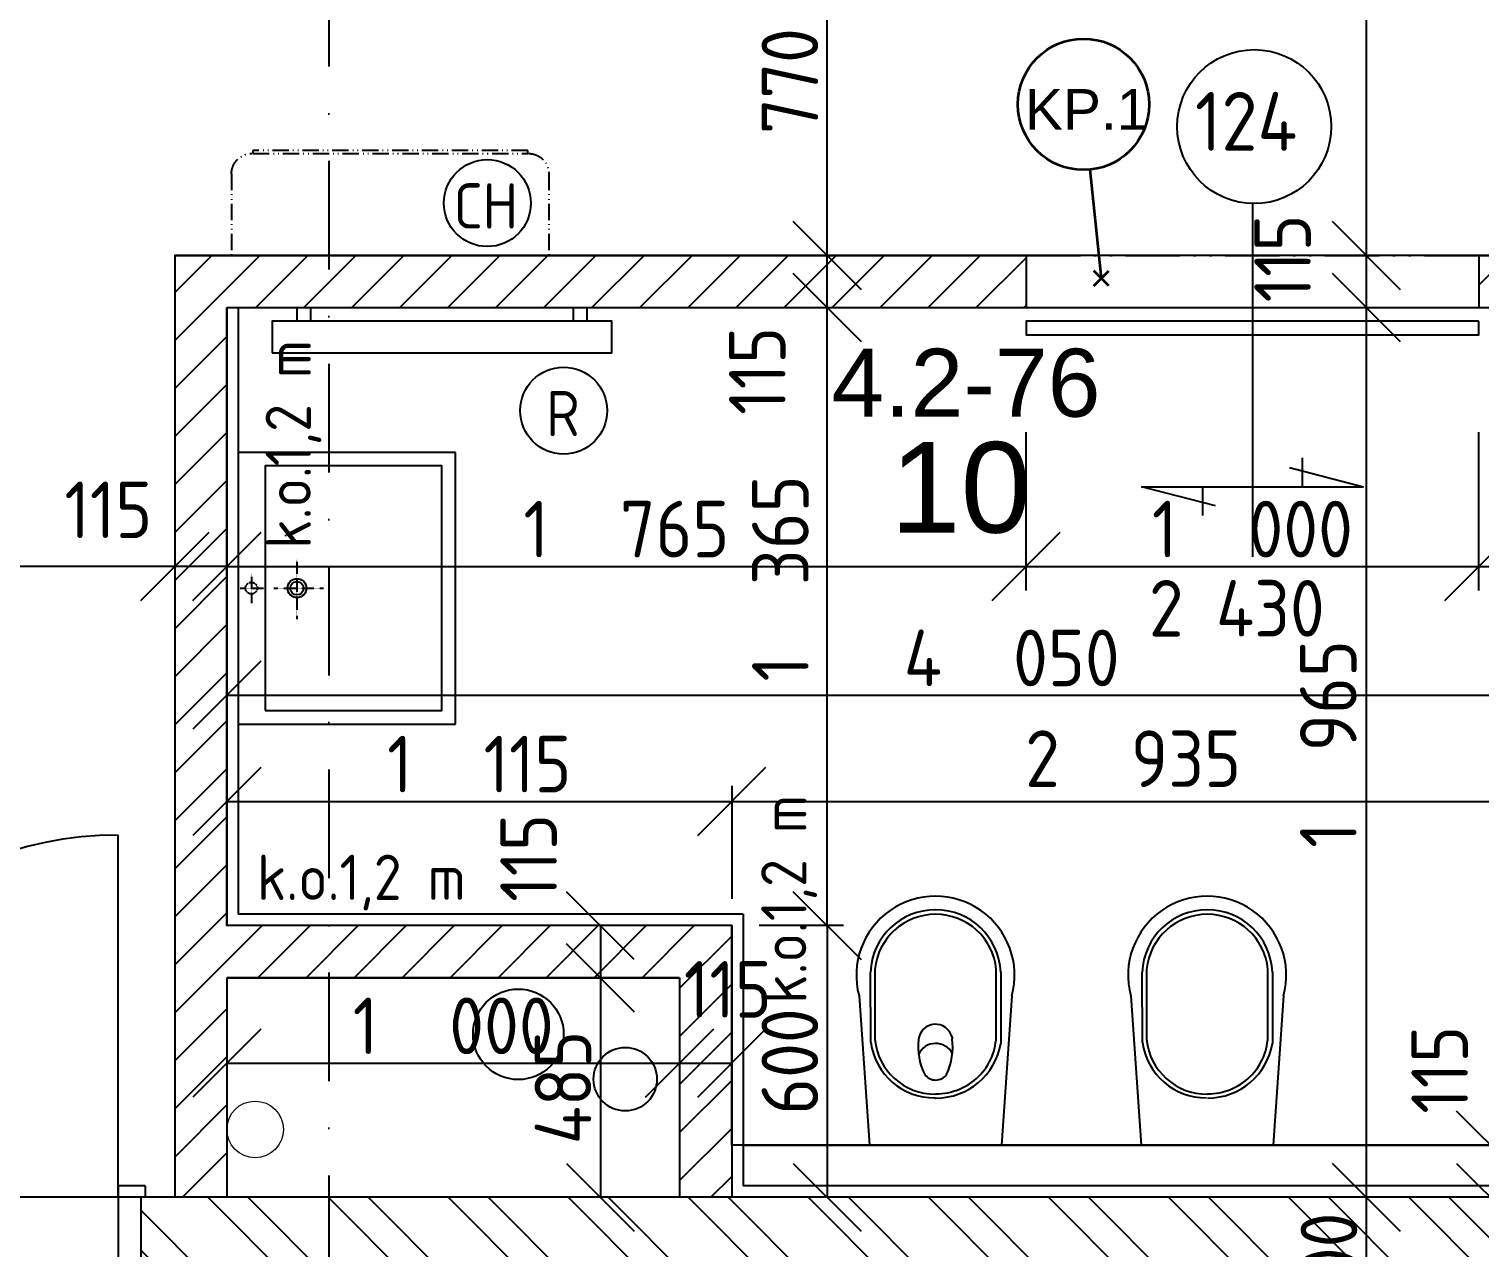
# Model space of a CAD drawing. Extents: x 4511820 to 5180432, y -1526536 to -944957.
# Drawn here: x 4984774 to 4987978, y -1068930 to -1066238 of the extents above; entities that cross this region are included whole.
import ezdxf

# ---------------------------------------------------------------- set-up
doc = ezdxf.new("R2010")
doc.units = 0
doc.header["$MEASUREMENT"] = 0
for name, pattern in [('ACAD_ISO12W100', [22, 12, -3, 0.5, -3, 0.5, -3]), ('BODKOCIARKOVANA_3', [5.6, 3, -1.3, 0, -1.3]), ('DASHED', [0.75, 0.5, -0.25])]:
    doc.linetypes.add(name, pattern=pattern)
doc.layers.get('0').update_dxf_attribs({"linetype": 'CONTINUOUS'})
doc.layers.get('Defpoints').update_dxf_attribs({"color": 61, "linetype": 'CONTINUOUS'})
for name, color, linetype in [('DVERE', 45, 'CONTINUOUS'), ('KÓTY', 4, 'CONTINUOUS'), ('MÚRY', 1, 'CONTINUOUS'), ('OKNÁ', 143, 'CONTINUOUS'), ('osi', 253, 'CONTINUOUS'), ('Plochy', 41, 'CONTINUOUS'), ('POPIS', 7, 'CONTINUOUS'), ('TENKÁ', 7, 'CONTINUOUS'), ('Z-Kúrenie', 101, 'CONTINUOUS'), ('ZARIADOVACIE', 144, 'CONTINUOUS'), ('ZZ-chladenie', 133, 'CONTINUOUS'), ('zz-vetr', 52, 'CONTINUOUS'), ('ŠRAFY', 82, 'CONTINUOUS')]:
    doc.layers.add(name, color=color, linetype=linetype)
doc.layers.add('preklady', color=74, linetype='CONTINUOUS', lineweight=35)
doc.layers.add('zz-kanal-splaskova', color=37, linetype='CONTINUOUS', lineweight=18)
doc.styles.add('ARIAL', font='arial.ttf')
doc.styles.add('STYLE1', font='isocp.shx')
doc.dimstyles.new('STANDARD-50', dxfattribs={"dimtxt": 125, "dimasz": 150, "dimexe": 10, "dimexo": 200, "dimgap": 20, "dimtad": 1, "dimdsep": 46, "dimlunit": 6, "dimtxsty": 'STYLE1', "dimblk1": 'OBLIQUE', "dimblk2": 'OBLIQUE', "dimsah": 1, "dimcen": 2.5, "dimse1": 1, "dimse2": 1, "dimadec": 0, "dimazin": 0, "dimtfac": 1, "dimtmove": 1, "dimatfit": 3, "dimldrblk": 'OBLIQUE', "dimfxl": 1, "dimtolj": 1, "dimtzin": 0, "dimarcsym": 0})
pattern_1 = [(45, (515270.5, 400718.02), (-53.0330086, 53.0330086), [])]

# ---------------------------------------------------------------- blocks, each defined once
blk = doc.blocks.new('_OBLIQUE')
at = {"color": 0, "linetype": 'ByBlock'}
blk.add_line((-0.5, -0.5), (0.5, 0.5), dxfattribs=at)
blk = doc.blocks.new('*D20846')
at = {"layer": 'Defpoints', "color": 0}
for p in [(4985096, -1066738.2), (4983607.5, -1068818.2), (4985096, -1068818.2)]:
    blk.add_point(p, dxfattribs=at)
at = {"layer": 'KÓTY', "color": 0, "lineweight": -2}
blk.add_line((4983607.5, -1066738.2), (4983607.5, -1068818.2), dxfattribs=at)
at = {"layer": 'KÓTY', "color": 0, "linetype": 'ByBlock', "lineweight": -2, "xscale": 150, "yscale": 150, "zscale": 150}
for p, rotation in [((4983607.5, -1066738.2), 90), ((4983607.5, -1068818.2), 270)]:
    blk.add_blockref('_OBLIQUE', p, dxfattribs=dict(at, rotation=rotation))
at = {"layer": 'KÓTY', "color": 0, "insert": (4983525, -1067778.2), "char_height": 125, "attachment_point": 5, "rotation": 90, "style": 'STYLE1'}
blk.add_mtext('\\A1;2ﾠ080', dxfattribs=at)
blk = doc.blocks.new('*D20847')
at = {"layer": 'Defpoints', "color": 0}
for p in [(4983607.5, -1062698.2), (4985413.5, -1062698.2), (4985096, -1066738.2)]:
    blk.add_point(p, dxfattribs=at)
at = {"layer": 'KÓTY', "color": 0, "lineweight": -2}
blk.add_line((4983607.5, -1066738.2), (4983607.5, -1062698.2), dxfattribs=at)
at = {"layer": 'KÓTY', "color": 0, "linetype": 'ByBlock', "lineweight": -2, "xscale": 150, "yscale": 150, "zscale": 150}
for p, rotation in [((4983607.5, -1062698.2), 90), ((4983607.5, -1066738.2), 270)]:
    blk.add_blockref('_OBLIQUE', p, dxfattribs=dict(at, rotation=rotation))
at = {"layer": 'KÓTY', "color": 0, "insert": (4983523.5, -1064623), "char_height": 125, "attachment_point": 5, "rotation": 90, "style": 'STYLE1'}
blk.add_mtext('\\A1;4ﾠ040', dxfattribs=at)
blk = doc.blocks.new('*D20861')
at = {"layer": 'Defpoints', "color": 0}
for p in [(4987541, -1062698.2), (4987727.5, -1066738.2), (4987976, -1066738.2)]:
    blk.add_point(p, dxfattribs=at)
at = {"layer": 'KÓTY', "color": 0, "lineweight": -2}
blk.add_line((4987727.5, -1062698.2), (4987727.5, -1066738.2), dxfattribs=at)
at = {"layer": 'KÓTY', "color": 0, "linetype": 'ByBlock', "lineweight": -2, "xscale": 150, "yscale": 150, "zscale": 150}
for p, rotation in [((4987727.5, -1062698.2), 90), ((4987727.5, -1066738.2), 270)]:
    blk.add_blockref('_OBLIQUE', p, dxfattribs=dict(at, rotation=rotation))
at = {"layer": 'KÓTY', "color": 0, "insert": (4987645.5, -1064367.5), "char_height": 125, "attachment_point": 5, "rotation": 90, "style": 'STYLE1'}
blk.add_mtext('\\A1;4ﾠ040', dxfattribs=at)
blk = doc.blocks.new('*D20862')
at = {"layer": 'Defpoints', "color": 0}
for p in [(4987976, -1066738.2), (4987727.5, -1066853.2), (4987976, -1066853.2)]:
    blk.add_point(p, dxfattribs=at)
at = {"layer": 'KÓTY', "color": 0, "lineweight": -2}
blk.add_line((4987727.5, -1066738.2), (4987727.5, -1066853.2), dxfattribs=at)
at = {"layer": 'KÓTY', "color": 0, "linetype": 'ByBlock', "lineweight": -2, "xscale": 150, "yscale": 150, "zscale": 150}
for p, rotation in [((4987727.5, -1066738.2), 90), ((4987727.5, -1066853.2), 270)]:
    blk.add_blockref('_OBLIQUE', p, dxfattribs=dict(at, rotation=rotation))
at = {"layer": 'KÓTY', "color": 0, "insert": (4987542.5, -1066744.9), "char_height": 125, "attachment_point": 5, "rotation": 90, "style": 'STYLE1'}
blk.add_mtext('\\A1;115', dxfattribs=at)
blk = doc.blocks.new('*D20863')
at = {"layer": 'Defpoints', "color": 0}
for p in [(4987976, -1066853.2), (4987727.5, -1068818.2), (4987793.5, -1068818.2)]:
    blk.add_point(p, dxfattribs=at)
at = {"layer": 'KÓTY', "color": 0, "lineweight": -2}
blk.add_line((4987727.5, -1066853.2), (4987727.5, -1068818.2), dxfattribs=at)
at = {"layer": 'KÓTY', "color": 0, "linetype": 'ByBlock', "lineweight": -2, "xscale": 150, "yscale": 150, "zscale": 150}
for p, rotation in [((4987727.5, -1066853.2), 90), ((4987727.5, -1068818.2), 270)]:
    blk.add_blockref('_OBLIQUE', p, dxfattribs=dict(at, rotation=rotation))
at = {"layer": 'KÓTY', "color": 0, "insert": (4987643.5, -1067817), "char_height": 125, "attachment_point": 5, "rotation": 90, "style": 'STYLE1'}
blk.add_mtext('\\A1;1ﾠ965', dxfattribs=at)
blk = doc.blocks.new('*D20864')
at = {"layer": 'Defpoints', "color": 0}
for p in [(4987793.5, -1068818.2), (4987727.5, -1069118.2), (4987856, -1069118.2)]:
    blk.add_point(p, dxfattribs=at)
at = {"layer": 'KÓTY', "color": 0, "lineweight": -2}
blk.add_line((4987727.5, -1068818.2), (4987727.5, -1069118.2), dxfattribs=at)
at = {"layer": 'KÓTY', "color": 0, "linetype": 'ByBlock', "lineweight": -2, "xscale": 150, "yscale": 150, "zscale": 150}
for p, rotation in [((4987727.5, -1068818.2), 90), ((4987727.5, -1069118.2), 270)]:
    blk.add_blockref('_OBLIQUE', p, dxfattribs=dict(at, rotation=rotation))
at = {"layer": 'KÓTY', "color": 0, "insert": (4987645, -1068968.2), "char_height": 125, "attachment_point": 5, "rotation": 90, "style": 'STYLE1'}
blk.add_mtext('\\A1;300', dxfattribs=at)
blk = doc.blocks.new('*D21009')
at = {"layer": 'Defpoints', "color": 0}
for p in [(4986211, -1068333.2), (4986036, -1068818.2), (4986211, -1068818.2)]:
    blk.add_point(p, dxfattribs=at)
at = {"layer": 'KÓTY', "color": 0, "lineweight": -2}
blk.add_line((4986036, -1068333.2), (4986036, -1068818.2), dxfattribs=at)
at = {"layer": 'KÓTY', "color": 0, "linetype": 'ByBlock', "lineweight": -2, "xscale": 150, "yscale": 150, "zscale": 150}
for p, rotation in [((4986036, -1068333.2), 90), ((4986036, -1068818.2), 270)]:
    blk.add_blockref('_OBLIQUE', p, dxfattribs=dict(at, rotation=rotation))
at = {"layer": 'KÓTY', "color": 0, "insert": (4985953.5, -1068575.7), "char_height": 125, "attachment_point": 5, "rotation": 90, "style": 'STYLE1'}
blk.add_mtext('\\A1;485', dxfattribs=at)
blk = doc.blocks.new('*D21010')
at = {"layer": 'Defpoints', "color": 0}
for p in [(4985211, -1068333.2), (4986211, -1068333.2), (4986211, -1068522)]:
    blk.add_point(p, dxfattribs=at)
at = {"layer": 'KÓTY', "color": 0, "lineweight": -2}
blk.add_line((4985211, -1068522), (4986211, -1068522), dxfattribs=at)
at = {"layer": 'KÓTY', "color": 0, "linetype": 'ByBlock', "lineweight": -2, "xscale": 150, "yscale": 150, "zscale": 150, "rotation": 180}
blk.add_blockref('_OBLIQUE', (4985211, -1068522), dxfattribs=at)
at = {"layer": 'KÓTY', "color": 0, "linetype": 'ByBlock', "lineweight": -2, "xscale": 150, "yscale": 150, "zscale": 150}
blk.add_blockref('_OBLIQUE', (4986211, -1068522), dxfattribs=at)
at = {"layer": 'KÓTY', "color": 0, "insert": (4985711, -1068439.5), "char_height": 125, "attachment_point": 5, "style": 'STYLE1'}
blk.add_mtext('\\A1;1ﾠ000', dxfattribs=at)
blk = doc.blocks.new('*D21011')
at = {"layer": 'Defpoints', "color": 0}
for p in [(4986211, -1068333.2), (4986326, -1068333.2), (4986326, -1068522)]:
    blk.add_point(p, dxfattribs=at)
at = {"layer": 'KÓTY', "color": 0, "lineweight": -2}
blk.add_line((4986211, -1068522), (4986326, -1068522), dxfattribs=at)
at = {"layer": 'KÓTY', "color": 0, "linetype": 'ByBlock', "lineweight": -2, "xscale": 150, "yscale": 150, "zscale": 150, "rotation": 180}
blk.add_blockref('_OBLIQUE', (4986211, -1068522), dxfattribs=at)
at = {"layer": 'KÓTY', "color": 0, "linetype": 'ByBlock', "lineweight": -2, "xscale": 150, "yscale": 150, "zscale": 150}
blk.add_blockref('_OBLIQUE', (4986326, -1068522), dxfattribs=at)
at = {"layer": 'KÓTY', "color": 0, "insert": (4986317.5, -1068359), "char_height": 125, "attachment_point": 5, "style": 'STYLE1'}
blk.add_mtext('\\A1;115', dxfattribs=at)
blk = doc.blocks.new('*D21012')
at = {"layer": 'Defpoints', "color": 0}
for p in [(4986326, -1068218.2), (4986326, -1068818.2), (4986537, -1068818.2)]:
    blk.add_point(p, dxfattribs=at)
at = {"layer": 'KÓTY', "color": 0, "lineweight": -2}
blk.add_line((4986537, -1068218.2), (4986537, -1068818.2), dxfattribs=at)
at = {"layer": 'KÓTY', "color": 0, "linetype": 'ByBlock', "lineweight": -2, "xscale": 150, "yscale": 150, "zscale": 150}
for p, rotation in [((4986537, -1068218.2), 90), ((4986537, -1068818.2), 270)]:
    blk.add_blockref('_OBLIQUE', p, dxfattribs=dict(at, rotation=rotation))
at = {"layer": 'KÓTY', "color": 0, "insert": (4986454.5, -1068518.2), "char_height": 125, "attachment_point": 5, "rotation": 90, "style": 'STYLE1'}
blk.add_mtext('\\A1;600', dxfattribs=at)
blk = doc.blocks.new('*D21013')
at = {"layer": 'Defpoints', "color": 0}
for p in [(4986326, -1066853.2), (4986537, -1066853.2), (4986326, -1068218.2)]:
    blk.add_point(p, dxfattribs=at)
at = {"layer": 'KÓTY', "color": 0, "lineweight": -2}
blk.add_line((4986537, -1068218.2), (4986537, -1066853.2), dxfattribs=at)
at = {"layer": 'KÓTY', "color": 0, "linetype": 'ByBlock', "lineweight": -2, "xscale": 150, "yscale": 150, "zscale": 150}
for p, rotation in [((4986537, -1066853.2), 90), ((4986537, -1068218.2), 270)]:
    blk.add_blockref('_OBLIQUE', p, dxfattribs=dict(at, rotation=rotation))
at = {"layer": 'KÓTY', "color": 0, "insert": (4986433.5, -1067451.5), "char_height": 125, "attachment_point": 5, "rotation": 90, "style": 'STYLE1'}
blk.add_mtext('\\A1;1ﾠ365', dxfattribs=at)
blk = doc.blocks.new('*D21014')
at = {"layer": 'Defpoints', "color": 0}
for p in [(4986537, -1066738.2), (4986976, -1066738.2), (4986326, -1066853.2)]:
    blk.add_point(p, dxfattribs=at)
at = {"layer": 'KÓTY', "color": 0, "lineweight": -2}
blk.add_line((4986537, -1066853.2), (4986537, -1066738.2), dxfattribs=at)
at = {"layer": 'KÓTY', "color": 0, "linetype": 'ByBlock', "lineweight": -2, "xscale": 150, "yscale": 150, "zscale": 150}
for p, rotation in [((4986537, -1066738.2), 90), ((4986537, -1066853.2), 270)]:
    blk.add_blockref('_OBLIQUE', p, dxfattribs=dict(at, rotation=rotation))
at = {"layer": 'KÓTY', "color": 0, "insert": (4986382.5, -1066993), "char_height": 125, "attachment_point": 5, "rotation": 90, "style": 'STYLE1'}
blk.add_mtext('\\A1;115', dxfattribs=at)
blk = doc.blocks.new('*D21015')
at = {"layer": 'Defpoints', "color": 0}
for p in [(4986537, -1065968.2), (4986861, -1065968.2), (4986976, -1066738.2)]:
    blk.add_point(p, dxfattribs=at)
at = {"layer": 'KÓTY', "color": 0, "lineweight": -2}
blk.add_line((4986537, -1066738.2), (4986537, -1065968.2), dxfattribs=at)
at = {"layer": 'KÓTY', "color": 0, "linetype": 'ByBlock', "lineweight": -2, "xscale": 150, "yscale": 150, "zscale": 150}
for p, rotation in [((4986537, -1065968.2), 90), ((4986537, -1066738.2), 270)]:
    blk.add_blockref('_OBLIQUE', p, dxfattribs=dict(at, rotation=rotation))
at = {"layer": 'KÓTY', "color": 0, "insert": (4986454.5, -1066353.2), "char_height": 125, "attachment_point": 5, "rotation": 90, "style": 'STYLE1'}
blk.add_mtext('\\A1;770', dxfattribs=at)
blk = doc.blocks.new('*D21018')
at = {"layer": 'Defpoints', "color": 0}
for p in [(4986326, -1067944), (4985211, -1068218.2), (4986326, -1068218.2)]:
    blk.add_point(p, dxfattribs=at)
at = {"layer": 'KÓTY', "color": 0, "lineweight": -2}
blk.add_line((4985211, -1067944), (4986326, -1067944), dxfattribs=at)
at = {"layer": 'KÓTY', "color": 0, "linetype": 'ByBlock', "lineweight": -2, "xscale": 150, "yscale": 150, "zscale": 150, "rotation": 180}
blk.add_blockref('_OBLIQUE', (4985211, -1067944), dxfattribs=at)
at = {"layer": 'KÓTY', "color": 0, "linetype": 'ByBlock', "lineweight": -2, "xscale": 150, "yscale": 150, "zscale": 150}
blk.add_blockref('_OBLIQUE', (4986326, -1067944), dxfattribs=at)
at = {"layer": 'KÓTY', "color": 0, "insert": (4985768.5, -1067861.5), "char_height": 125, "attachment_point": 5, "style": 'STYLE1'}
blk.add_mtext('\\A1;1ﾠ115', dxfattribs=at)
blk = doc.blocks.new('*D21019')
at = {"layer": 'Defpoints', "color": 0}
for p in [(4989261, -1067944), (4986326, -1068218.2), (4989261, -1068218.2)]:
    blk.add_point(p, dxfattribs=at)
at = {"layer": 'KÓTY', "color": 0, "lineweight": -2}
blk.add_line((4986326, -1067944), (4989261, -1067944), dxfattribs=at)
at = {"layer": 'KÓTY', "color": 0, "linetype": 'ByBlock', "lineweight": -2, "xscale": 150, "yscale": 150, "zscale": 150, "rotation": 180}
blk.add_blockref('_OBLIQUE', (4986326, -1067944), dxfattribs=at)
at = {"layer": 'KÓTY', "color": 0, "linetype": 'ByBlock', "lineweight": -2, "xscale": 150, "yscale": 150, "zscale": 150}
blk.add_blockref('_OBLIQUE', (4989261, -1067944), dxfattribs=at)
at = {"layer": 'KÓTY', "color": 0, "insert": (4987212.5, -1067849.5), "char_height": 125, "attachment_point": 5, "style": 'STYLE1'}
blk.add_mtext('\\A1;2ﾠ935', dxfattribs=at)
blk = doc.blocks.new('*D21020')
at = {"layer": 'Defpoints', "color": 0}
for p in [(4989261, -1067709), (4985211, -1068317.7), (4989261, -1068317.7)]:
    blk.add_point(p, dxfattribs=at)
at = {"layer": 'KÓTY', "color": 0, "lineweight": -2}
blk.add_line((4985211, -1067709), (4989261, -1067709), dxfattribs=at)
at = {"layer": 'KÓTY', "color": 0, "linetype": 'ByBlock', "lineweight": -2, "xscale": 150, "yscale": 150, "zscale": 150, "rotation": 180}
blk.add_blockref('_OBLIQUE', (4985211, -1067709), dxfattribs=at)
at = {"layer": 'KÓTY', "color": 0, "linetype": 'ByBlock', "lineweight": -2, "xscale": 150, "yscale": 150, "zscale": 150}
blk.add_blockref('_OBLIQUE', (4989261, -1067709), dxfattribs=at)
at = {"layer": 'KÓTY', "color": 0, "insert": (4986944.5, -1067627), "char_height": 125, "attachment_point": 5, "style": 'STYLE1'}
blk.add_mtext('\\A1;4ﾠ050', dxfattribs=at)
blk = doc.blocks.new('*D21024')
at = {"layer": 'Defpoints', "color": 0}
for p in [(4988352, -1068703.2), (4988002, -1068818.2), (4988352, -1068818.2)]:
    blk.add_point(p, dxfattribs=at)
at = {"layer": 'KÓTY', "color": 0, "lineweight": -2}
blk.add_line((4988002, -1068703.2), (4988002, -1068818.2), dxfattribs=at)
at = {"layer": 'KÓTY', "color": 0, "linetype": 'ByBlock', "lineweight": -2, "xscale": 150, "yscale": 150, "zscale": 150}
for p, rotation in [((4988002, -1068703.2), 90), ((4988002, -1068818.2), 270)]:
    blk.add_blockref('_OBLIQUE', p, dxfattribs=dict(at, rotation=rotation))
at = {"layer": 'KÓTY', "color": 0, "insert": (4987889.5, -1068536.5), "char_height": 125, "attachment_point": 5, "rotation": 90, "style": 'STYLE1'}
blk.add_mtext('\\A1;115', dxfattribs=at)
blk = doc.blocks.new('*D21026')
at = {"layer": 'Defpoints', "color": 0}
for p in [(4987976, -1067425), (4986976, -1067619.2), (4987976, -1067619.2)]:
    blk.add_point(p, dxfattribs=at)
at = {"layer": 'KÓTY', "color": 0, "lineweight": -2}
blk.add_line((4986976, -1067425), (4987976, -1067425), dxfattribs=at)
at = {"layer": 'KÓTY', "color": 0, "linetype": 'ByBlock', "lineweight": -2, "xscale": 150, "yscale": 150, "zscale": 150, "rotation": 180}
blk.add_blockref('_OBLIQUE', (4986976, -1067425), dxfattribs=at)
at = {"layer": 'KÓTY', "color": 0, "linetype": 'ByBlock', "lineweight": -2, "xscale": 150, "yscale": 150, "zscale": 150}
blk.add_blockref('_OBLIQUE', (4987976, -1067425), dxfattribs=at)
at = {"layer": 'KÓTY', "color": 0, "insert": (4987476, -1067342.5), "char_height": 125, "attachment_point": 5, "style": 'STYLE1'}
blk.add_mtext('\\A1;1ﾠ000', dxfattribs=at)
blk = doc.blocks.new('*D21027')
at = {"layer": 'Defpoints', "color": 0}
for p in [(4989261, -1067425), (4987976, -1067619.2), (4989261, -1067619.2)]:
    blk.add_point(p, dxfattribs=at)
at = {"layer": 'KÓTY', "color": 0, "lineweight": -2}
blk.add_line((4987976, -1067425), (4989261, -1067425), dxfattribs=at)
at = {"layer": 'KÓTY', "color": 0, "linetype": 'ByBlock', "lineweight": -2, "xscale": 150, "yscale": 150, "zscale": 150, "rotation": 180}
blk.add_blockref('_OBLIQUE', (4987976, -1067425), dxfattribs=at)
at = {"layer": 'KÓTY', "color": 0, "linetype": 'ByBlock', "lineweight": -2, "xscale": 150, "yscale": 150, "zscale": 150}
blk.add_blockref('_OBLIQUE', (4989261, -1067425), dxfattribs=at)
at = {"layer": 'KÓTY', "color": 0, "insert": (4988618.5, -1067342.5), "char_height": 125, "attachment_point": 5, "style": 'STYLE1'}
blk.add_mtext('\\A1;1ﾠ285', dxfattribs=at)
blk = doc.blocks.new('*D21032')
at = {"layer": 'Defpoints', "color": 0}
for p in [(4982261, -1066738.2), (4985096, -1066738.2), (4982261, -1067425)]:
    blk.add_point(p, dxfattribs=at)
at = {"layer": 'KÓTY', "color": 0, "lineweight": -2}
blk.add_line((4985096, -1067425), (4982261, -1067425), dxfattribs=at)
at = {"layer": 'KÓTY', "color": 0, "linetype": 'ByBlock', "lineweight": -2, "xscale": 150, "yscale": 150, "zscale": 150, "rotation": 180}
blk.add_blockref('_OBLIQUE', (4982261, -1067425), dxfattribs=at)
at = {"layer": 'KÓTY', "color": 0, "linetype": 'ByBlock', "lineweight": -2, "xscale": 150, "yscale": 150, "zscale": 150}
blk.add_blockref('_OBLIQUE', (4985096, -1067425), dxfattribs=at)
at = {"layer": 'KÓTY', "color": 0, "insert": (4983678.5, -1067342.5), "char_height": 125, "attachment_point": 5, "style": 'STYLE1'}
blk.add_mtext('\\A1;2ﾠ835', dxfattribs=at)
blk = doc.blocks.new('*D21057')
at = {"layer": 'Defpoints', "color": 0}
for p in [(4986206, -1068218.2), (4986036, -1068333.2), (4986206, -1068333.2)]:
    blk.add_point(p, dxfattribs=at)
at = {"layer": 'KÓTY', "color": 0, "lineweight": -2}
blk.add_line((4986036, -1068218.2), (4986036, -1068333.2), dxfattribs=at)
at = {"layer": 'KÓTY', "color": 0, "linetype": 'ByBlock', "lineweight": -2, "xscale": 150, "yscale": 150, "zscale": 150}
for p, rotation in [((4986036, -1068218.2), 90), ((4986036, -1068333.2), 270)]:
    blk.add_blockref('_OBLIQUE', p, dxfattribs=dict(at, rotation=rotation))
at = {"layer": 'KÓTY', "color": 0, "insert": (4985877.5, -1068068.5), "char_height": 125, "attachment_point": 5, "rotation": 90, "style": 'STYLE1'}
blk.add_mtext('\\A1;115', dxfattribs=at)
blk = doc.blocks.new('chlad2')
at = {"layer": 'ZZ-chladenie', "linetype": 'ACAD_ISO12W100', "ltscale": 3}
for p, q in [((5102412.5, -1105747.3), (5102592.5, -1105747.3)), ((5102412.5, -1106448.4), (5102592.5, -1106448.4))]:
    blk.add_line(p, q, dxfattribs=at)
blk.add_lwpolyline([(5102367.5, -1106402), (5102360.8, -1106402), (5102360.8, -1105794.8), (5102367.5, -1105794.8)], close=True, dxfattribs=at)
for centre, start, end in [((5102412.5, -1105792.3), 90, 180), ((5102412.5, -1106403.4), 180, 270)]:
    blk.add_arc(centre, 45, start, end, dxfattribs=at)
blk = doc.blocks.new('*D31611')
at = {"layer": 'Defpoints', "color": 0}
for p in [(4985211, -1066853.2), (4986976, -1066853.2), (4986976, -1067425)]:
    blk.add_point(p, dxfattribs=at)
at = {"layer": 'KÓTY', "color": 0, "lineweight": -2}
blk.add_line((4985211, -1067425), (4986976, -1067425), dxfattribs=at)
at = {"layer": 'KÓTY', "color": 0, "linetype": 'ByBlock', "lineweight": -2, "xscale": 150, "yscale": 150, "zscale": 150, "rotation": 180}
blk.add_blockref('_OBLIQUE', (4985211, -1067425), dxfattribs=at)
at = {"layer": 'KÓTY', "color": 0, "linetype": 'ByBlock', "lineweight": -2, "xscale": 150, "yscale": 150, "zscale": 150}
blk.add_blockref('_OBLIQUE', (4986976, -1067425), dxfattribs=at)
at = {"layer": 'KÓTY', "color": 0, "insert": (4986093.5, -1067342.5), "char_height": 125, "attachment_point": 5, "style": 'STYLE1'}
blk.add_mtext('\\A1;1ﾠ765', dxfattribs=at)
blk = doc.blocks.new('*D31612')
at = {"layer": 'Defpoints', "color": 0}
for p in [(4985096, -1066853.2), (4985211, -1066853.2), (4985096, -1067425)]:
    blk.add_point(p, dxfattribs=at)
at = {"layer": 'KÓTY', "color": 0, "lineweight": -2}
blk.add_line((4985211, -1067425), (4985096, -1067425), dxfattribs=at)
at = {"layer": 'KÓTY', "color": 0, "linetype": 'ByBlock', "lineweight": -2, "xscale": 150, "yscale": 150, "zscale": 150, "rotation": 180}
blk.add_blockref('_OBLIQUE', (4985096, -1067425), dxfattribs=at)
at = {"layer": 'KÓTY', "color": 0, "linetype": 'ByBlock', "lineweight": -2, "xscale": 150, "yscale": 150, "zscale": 150}
blk.add_blockref('_OBLIQUE', (4985211, -1067425), dxfattribs=at)
at = {"layer": 'KÓTY', "color": 0, "insert": (4984949.5, -1067300), "char_height": 125, "attachment_point": 5, "style": 'STYLE1'}
blk.add_mtext('\\A1;115', dxfattribs=at)

msp = doc.modelspace()

# ---------------------------------------------------------------- hatches: boundary and pattern name
at = {"layer": 'ŠRAFY', "ltscale": 0.25}
h = msp.add_hatch(dxfattribs=at)
h.set_pattern_fill('ANSI31', color=256, scale=600, style=0)
h.set_pattern_definition(pattern_1)
h.paths.add_polyline_path([(4985236, -1066853.172), (4986976, -1066853.172), (4986976, -1066738.172), (4985096, -1066738.172), (4985096, -1068818.172), (4985211, -1068818.172), (4985211, -1068333.172), (4986211, -1068333.172), (4986211, -1068418.172), (4986211, -1068818.172), (4986326, -1068818.172), (4986326, -1068703.172), (4986326, -1068418.172), (4986326, -1068218.172), (4985211, -1068218.172), (4985211, -1066853.172)])
h.paths.add_polyline_path([(4986198.75, -1068234), (4986436.25, -1068234), (4986436.25, -1068484), (4986198.75, -1068484)], flags=24)
h = msp.add_hatch(dxfattribs=at)
h.set_pattern_fill('ANSI31', color=256, scale=600, style=0)
h.set_pattern_definition(pattern_1)
h.paths.add_polyline_path([(4989261, -1066738.172), (4987976, -1066738.172), (4987976, -1066853.172), (4988146, -1066853.172), (4989236, -1066853.172), (4989261, -1066853.172)])
at = {"layer": 'ŠRAFY'}
h = msp.add_hatch(dxfattribs=at)
h.set_pattern_fill('ANSI32', color=256, scale=500, angle=90)
h.set_pattern_definition([(135, (462343.18, 70767), (-132.5825215, -132.5825215), []), (135, (462343.18, 70855.4), (-132.5825215, -132.5825215), [])])
h.paths.add_polyline_path([(4985031, -1069118.172), (4985096, -1069118.172), (4985211, -1069118.172), (4986206, -1069118.172), (4986321, -1069118.172), (4986451, -1069118.172), (4989261, -1069118.172), (4989261, -1068818.172), (4986326, -1068818.172), (4986211, -1068818.172), (4985211, -1068818.172), (4985096, -1068818.172), (4985031, -1068818.172), (4985021, -1068818.172), (4985021, -1069118.172)])
h.paths.add_polyline_path([(4987520, -1069111.971), (4987520, -1068824.373), (4987770, -1068824.373), (4987770, -1069111.971)], flags=24)

# ---------------------------------------------------------------- linework, layer by layer
at = {"layer": 'DVERE', "ltscale": 0.25}
for p, q in [((4984971, -1068818.172), (4984971, -1068018.172)), ((4985031, -1068793.172), (4984971, -1068793.172)), ((4984971, -1068793.172), (4984971, -1069143.172)), ((4985031, -1068793.172), (4985031, -1068818.172)), ((4984971, -1068818.172), (4984171, -1068818.172))]:
    msp.add_line(p, q, dxfattribs=at)
msp.add_arc((4984971, -1068818.172), 800, 90, 180, dxfattribs=at)
at = {"layer": 'KÓTY', "ltscale": 25}
for p, q in [((4986976, -1067478.403), (4986976, -1067128.403)), ((4987976, -1067478.403), (4987976, -1067128.403))]:
    msp.add_line(p, q, dxfattribs=at)
at = {"layer": 'KÓTY'}
for p, q in [((4986326, -1067909.5), (4986326, -1068158.672)), ((4986573, -1068218.172), (4986387, -1068218.172))]:
    msp.add_line(p, q, dxfattribs=at)
at = {"layer": 'MÚRY', "ltscale": 0.25}
for p, q in [((4985096, -1066738.172), (4985096, -1068818.172)), ((4986976, -1066738.172), (4986976, -1066853.172)), ((4987976, -1066738.172), (4987976, -1066853.172)), ((4985211, -1066853.172), (4985211, -1068218.172)), ((4986326, -1068218.172), (4985211, -1068218.172)), ((4986326, -1068218.172), (4986326, -1068818.172)), ((4985211, -1068333.172), (4986211, -1068333.172)), ((4985211, -1068333.172), (4986211, -1068333.172)), ((4986211, -1068333.172), (4985211, -1068333.172)), ((4985211, -1068333.172), (4985211, -1068818.172)), ((4986211, -1068333.172), (4986211, -1068818.172)), ((4986211, -1068418.172), (4986211, -1068818.172)), ((4986326, -1068418.172), (4986326, -1068818.172)), ((4985021, -1068818.172), (4985021, -1069118.172)), ((4986211, -1068818.172), (4985211, -1068818.172)), ((4989261, -1068818.172), (4986326, -1068818.172))]:
    msp.add_line(p, q, dxfattribs=at)
at = {"layer": 'MÚRY'}
for p, q in [((4985096, -1066738.172), (4986976, -1066738.172)), ((4987976, -1066738.172), (4989261, -1066738.172)), ((4985211, -1066853.172), (4986976, -1066853.172)), ((4987976, -1066853.172), (4989261, -1066853.172)), ((4985096, -1068818.172), (4985021, -1068818.172))]:
    msp.add_line(p, q, dxfattribs=at)
at = {"layer": 'OKNÁ', "ltscale": 0.25}
for p, q in [((4987476, -1066623.625), (4987476, -1067403.672)), ((4987585.672, -1067185.147), (4987585.672, -1067248.909)), ((4987557.536, -1067206.352), (4987721.172, -1067248.909)), ((4987230.828, -1067248.909), (4987721.172, -1067248.909)), ((4987394.464, -1067291.467), (4987230.828, -1067248.909)), ((4987366.328, -1067312.672), (4987366.328, -1067248.909))]:
    msp.add_line(p, q, dxfattribs=at)
msp.add_lwpolyline([(4987976, -1066883.172), (4986976, -1066883.172), (4986976, -1066913.172), (4987976, -1066913.172)], close=True, dxfattribs=at)
msp.add_circle((4987480, -1066453.672), 170, dxfattribs=at)
at = {"layer": 'osi', "linetype": 'BODKOCIARKOVANA_3', "ltscale": 80}
msp.add_line((4985436, -1047260.98), (4985436, -1084778.172), dxfattribs=at)
at = {"layer": 'Plochy'}
for points in [[(4989261, -1066738.172), (4985096, -1066738.172), (4985096, -1068818.172), (4982261, -1068818.172), (4982261, -1062698.172), (4988706, -1062698.172), (4988706, -1063468.172), (4988591, -1063468.172), (4988591, -1065968.172), (4988706, -1065968.172), (4988706, -1066333.172), (4989261, -1066333.172)], [(4985211, -1066853.172), (4989261, -1066853.172), (4989261, -1068703.172), (4986326, -1068703.172), (4986326, -1068218.172), (4985211, -1068218.172)]]:
    msp.add_lwpolyline(points, close=True, dxfattribs=at)
at = {"layer": 'preklady'}
for p, q in [((4987142.5, -1066789), (4987117.818, -1066548.741)), ((4987125.883, -1066805.617), (4987159.117, -1066772.383)), ((4987159.118, -1066805.618), (4987125.884, -1066772.384))]:
    msp.add_line(p, q, dxfattribs=at)
at = {"layer": 'preklady', "ltscale": 0.25}
msp.add_circle((4987103, -1066404.5), 145, dxfattribs=at)
at = {"layer": 'TENKÁ', "linetype": 'ACAD_ISO12W100', "ltscale": 10}
for p, q in [((4986976, -1066738.172), (4987976, -1066738.172)), ((4986976, -1066853.172), (4987976, -1066853.172))]:
    msp.add_line(p, q, dxfattribs=at)
at = {"layer": 'TENKÁ', "ltscale": 0.25}
for p, q in [((4985236, -1066853.172), (4985236, -1068193.172)), ((4986351, -1068193.172), (4985236, -1068193.172)), ((4986351, -1068193.172), (4986351, -1068793.172)), ((4986351, -1068703.172), (4989236, -1068703.172)), ((4989236, -1068793.172), (4986351, -1068793.172))]:
    msp.add_line(p, q, dxfattribs=at)
at = {"layer": 'TENKÁ'}
for p, q in [((4985211, -1068818.172), (4985096, -1068818.172)), ((4986326, -1068818.172), (4986211, -1068818.172))]:
    msp.add_line(p, q, dxfattribs=at)
at = {"layer": 'Z-Kúrenie', "linetype": 'Continuous'}
for p, q in [((4985366, -1066853.172), (4985366, -1066883.172)), ((4985396, -1066853.172), (4985396, -1066883.172)), ((4985976, -1066853.172), (4985976, -1066883.172)), ((4986006, -1066853.172), (4986006, -1066883.172))]:
    msp.add_line(p, q, dxfattribs=at)
msp.add_lwpolyline([(4985311, -1066953.172), (4986061, -1066953.172), (4986061, -1066883.172), (4985311, -1066883.172)], close=True, dxfattribs=at)
msp.add_circle((4985954.906, -1067080.916), 96, dxfattribs=at)
at = {"layer": 'ZARIADOVACIE', "ltscale": 0.25}
for p, q in [((4985716, -1067173.172), (4985236, -1067173.172)), ((4985716, -1067773.172), (4985716, -1067173.172)), ((4985236, -1067773.172), (4985716, -1067773.172))]:
    msp.add_line(p, q, dxfattribs=at)
at = {"layer": 'ZARIADOVACIE', "linetype": 'Continuous'}
for p, q in [((4985340.88, -1067355.355), (4985340.316, -1067358.172)), ((4986812.565, -1068464.174), (4986812.726, -1068467.884)), ((4986812.565, -1068464.174), (4986812.726, -1068467.884)), ((4986774.302, -1068598.292), (4986777.119, -1068598.856)), ((4986776, -1068590.204), (4986776.896, -1068589.382))]:
    msp.add_line(p, q, dxfattribs=at)
at = {"layer": 'ZARIADOVACIE', "linetype": 'DASHED'}
for p, q in [((4985365.771, -1067410.183), (4985365.771, -1067541.637)), ((4985265.348, -1067440.308), (4985265.348, -1067506.035)), ((4985240.701, -1067473.172), (4985292.735, -1067473.172)), ((4985315.107, -1067473.172), (4985424.652, -1067473.172))]:
    msp.add_line(p, q, dxfattribs=at)
at = {"layer": 'ZARIADOVACIE'}
for p, q in [((4986633.456, -1068476.038), (4986632.33, -1068320.882)), ((4986642.353, -1068314.708), (4986642.353, -1068469.369)), ((4986910.363, -1068457.529), (4986910.363, -1068314.708)), ((4986920.218, -1068320.882), (4986920.218, -1068478.291)), ((4987233.456, -1068476.038), (4987232.33, -1068320.882)), ((4987242.353, -1068314.708), (4987242.353, -1068469.369)), ((4987510.363, -1068457.529), (4987510.363, -1068314.708)), ((4987520.218, -1068320.882), (4987520.218, -1068478.291)), ((4986607.187, -1068373.174), (4986630.263, -1068703.172)), ((4986944.814, -1068373.173), (4986921.738, -1068703.172)), ((4987207.187, -1068373.174), (4987230.263, -1068703.172)), ((4987544.814, -1068373.173), (4987521.738, -1068703.172))]:
    msp.add_line(p, q, dxfattribs=at)
at = {"layer": 'ZARIADOVACIE', "ltscale": 0.25}
msp.add_lwpolyline([(4985296, -1067743.172), (4985686, -1067743.172), (4985686, -1067203.172), (4985296, -1067203.172)], close=True, dxfattribs=at)
msp.add_lwpolyline([(4985296, -1067743.172), (4985686, -1067743.172), (4985686, -1067203.172), (4985296, -1067203.172)], close=True, dxfattribs=at)
at = {"layer": 'ZARIADOVACIE', "linetype": 'Continuous'}
for centre, radius in [((4985366.038, -1067472.899), 20.877), ((4985365.771, -1067473.172), 14.781)]:
    msp.add_circle(centre, radius, dxfattribs=at)
at = {"layer": 'ZARIADOVACIE', "linetype": 'DASHED'}
msp.add_circle((4985265.348, -1067472.858), 12.931, dxfattribs=at)
at = {"layer": 'ZARIADOVACIE', "linetype": 'Continuous'}
for centre, radius, start, end in [((4986776, -1068327.94), 174.768, 345.000166, 195.000097), ((4987376, -1068327.94), 174.768, 345.000166, 195.000097), ((4986776.274, -1068327.256), 144.085, 2.535471, 177.464529), ((4986776.358, -1068327.816), 134.645, 5.586614, 174.413386), ((4987376.274, -1068327.256), 144.085, 2.535471, 177.464529), ((4987376.358, -1068327.816), 134.645, 5.586614, 174.413386), ((4986776, -1068473.859), 37.825, 14.836199, 173.274318), ((4986772.949, -1068457.591), 140.707, 187.532963, 270.550993), ((4986775.07, -1068456.906), 133.3, 185.364578, 270.399907), ((4986871.774, -1068485.255), 134.275, 173.23165, 207.408649), ((4986776.569, -1068519.574), 41.261, 26.767028, 156.409044), ((4986778.48, -1068457.508), 131.883, 269.311779, 359.990871), ((4986777.437, -1068454.028), 144.828, 269.874094, 350.355814), ((4986675.887, -1068487.263), 138.205, 334.477977, 8.060779), ((4987372.949, -1068457.591), 140.707, 187.532963, 270.550993), ((4987375.07, -1068456.906), 133.3, 185.364578, 270.399907), ((4987378.48, -1068457.508), 131.883, 269.311779, 359.990871), ((4987377.437, -1068454.028), 144.828, 269.874094, 350.355814), ((4986776.496, -1068529.464), 29.701, 216.344037, 324.266205)]:
    msp.add_arc(centre, radius, start, end, dxfattribs=at)
at = {"layer": 'ZZ-chladenie'}
msp.add_circle((4985786.473, -1066622.569), 96, dxfattribs=at)
at = {"layer": 'zz-kanal-splaskova'}
msp.add_circle((4985273.5, -1068668.172), 62.5, dxfattribs=at)
at = {"layer": 'zz-vetr'}
for centre, radius in [((4985854.798, -1068458.172), 100.005), ((4986091, -1068557.282), 70)]:
    msp.add_circle(centre, radius, dxfattribs=at)

# ---------------------------------------------------------------- block references
at = {"layer": 'ZZ-chladenie', "xscale": -1, "rotation": 89.99999999999994}
msp.add_blockref('chlad2', (3879474.067, 4035854.328), dxfattribs=at)

# ---------------------------------------------------------------- texts
at = {"layer": 'DVERE', "ltscale": 0.25, "style": 'STYLE1'}
msp.add_text('124', height=130, dxfattribs=at).set_placement((4987348.97, -1066507.172))
at = {"layer": 'KÓTY', "insert": (4987441.5, -1067517.457), "char_height": 125, "attachment_point": 5, "style": 'STYLE1'}
msp.add_mtext('\\A1;2 430', dxfattribs=at)
at = {"layer": 'POPIS', "lineweight": 40, "ltscale": 0.25, "style": 'ARIAL'}
for s, height, p in [('4.2-76', 150, (4986546.269, -1067094.251)), ('10', 200, (4986676.311, -1067350.251))]:
    msp.add_text(s, height=height, dxfattribs=at).set_placement(p)
at = {"layer": 'preklady', "linetype": 'Continuous', "lineweight": 20, "style": 'ARIAL'}
msp.add_text('KP.1', height=90, dxfattribs=at).set_placement((4986973.736, -1066460.757))
at = {"layer": 'TENKÁ', "linetype": 'Continuous', "style": 'STYLE1'}
for p in [(4985396.728, -1067385.806), (4986491.17, -1068390.695)]:
    msp.add_text('k.o.1,2 m', height=100, rotation=90, dxfattribs=at).set_placement(p)
msp.add_text('k.o.1,2 m', height=100, dxfattribs=at).set_placement((4985277.667, -1068161.467))
at = {"layer": 'Z-Kúrenie', "linetype": 'Continuous', "style": 'STYLE1'}
msp.add_text('R', height=100, dxfattribs=at).set_placement((4985916.278, -1067137.115))
at = {"layer": 'ZZ-chladenie', "style": 'STYLE1'}
msp.add_text('CH', height=100, dxfattribs=at).set_placement((4985711.845, -1066678.768))

# ---------------------------------------------------------------- dimensions: what is measured, and where the dimension line sits
at = {"layer": 'KÓTY'}
for base, p1, p2, picture, middle in [((4983607.5, -1062698.172), (4985096, -1066738.172), (4985413.5, -1062698.172), '*D20847', (4983606, -1064623)), ((4987727.5, -1066738.172), (4987541, -1062698.172), (4987976, -1066738.172), '*D20861', (4987728, -1064367.5)), ((4986537, -1066738.172), (4986326, -1066853.172), (4986976, -1066738.172), '*D21014', (4986465, -1066993)), ((4986537, -1066853.172), (4986326, -1068218.172), (4986326, -1066853.172), '*D21013', (4986516, -1067451.5)), ((4987727.5, -1068818.172), (4987976, -1066853.172), (4987793.5, -1068818.172), '*D20863', (4987726, -1067817)), ((4986036, -1068333.172), (4986206, -1068218.172), (4986206, -1068333.172), '*D21057', (4985960, -1068068.5)), ((4988002, -1068818.172), (4988352, -1068703.172), (4988352, -1068818.172), '*D21024', (4987972, -1068536.48))]:
    dim = msp.add_linear_dim(base=base, p1=p1, p2=p2, angle=90, dimstyle='STANDARD-50', dxfattribs=at)
    dim.commit()
    dim.dimension.update_dxf_attribs({"geometry": picture, "text_midpoint": middle, "dimtype": 160})
for base, p1, p2, picture, middle in [((4986537, -1065968.172), (4986976, -1066738.172), (4986861, -1065968.172), '*D21015', (4986454.5, -1066353.172)), ((4987727.5, -1066853.172), (4987976, -1066738.172), (4987976, -1066853.172), '*D20862', (4987542.5, -1066744.922)), ((4983607.5, -1068818.172), (4985096, -1066738.172), (4985096, -1068818.172), '*D20846', (4983524.957, -1067778.172)), ((4986537, -1068818.172), (4986326, -1068218.172), (4986326, -1068818.172), '*D21012', (4986454.5, -1068518.172)), ((4986036, -1068818.172), (4986211, -1068333.172), (4986211, -1068818.172), '*D21009', (4985953.5, -1068575.672)), ((4987727.5, -1069118.172), (4987793.5, -1068818.172), (4987856, -1069118.172), '*D20864', (4987645, -1068968.172))]:
    dim = msp.add_linear_dim(base=base, p1=p1, p2=p2, angle=90, dimstyle='STANDARD-50', dxfattribs=at)
    dim.commit()
    dim.dimension.update_dxf_attribs({"geometry": picture, "text_midpoint": middle})
for base, p1, p2, picture, middle in [((4982261, -1067425), (4985096, -1066738.172), (4982261, -1066738.172), '*D21032', (4983678.5, -1067342.457)), ((4987976, -1067425), (4986976, -1067619.172), (4987976, -1067619.172), '*D21026', (4987476, -1067342.457)), ((4989261, -1067425), (4987976, -1067619.172), (4989261, -1067619.172), '*D21027', (4988618.5, -1067342.457)), ((4986326, -1067944), (4985211, -1068218.172), (4986326, -1068218.172), '*D21018', (4985768.5, -1067861.457)), ((4986211, -1068522), (4985211, -1068333.172), (4986211, -1068333.172), '*D21010', (4985711, -1068439.457))]:
    dim = msp.add_linear_dim(base=base, p1=p1, p2=p2, dimstyle='STANDARD-50', dxfattribs=at)
    dim.commit()
    dim.dimension.update_dxf_attribs({"geometry": picture, "text_midpoint": middle})
dim = msp.add_linear_dim(base=(4985096, -1067425), p1=(4985211, -1066853.172), p2=(4985096, -1066853.172), dimstyle='STANDARD-50', override={"dimtxsty": 'STYLE1', "dimldrblk": 'OBLIQUE'}, dxfattribs=at)
dim.commit()
dim.dimension.update_dxf_attribs({"geometry": '*D31612', "text_midpoint": (4984949.5, -1067382.5), "dimtype": 160})
dim = msp.add_linear_dim(base=(4986976, -1067425), p1=(4985211, -1066853.172), p2=(4986976, -1066853.172), dimstyle='STANDARD-50', override={"dimtxsty": 'STYLE1', "dimldrblk": 'OBLIQUE'}, dxfattribs=at)
dim.commit()
dim.dimension.update_dxf_attribs({"geometry": '*D31611', "text_midpoint": (4986093.5, -1067342.457)})
for base, p1, p2, picture, middle in [((4989261, -1067708.98), (4985211, -1068317.652), (4989261, -1068317.652), '*D21020', (4986944.5, -1067709.5)), ((4989261, -1067944), (4986326, -1068218.172), (4989261, -1068218.172), '*D21019', (4987212.5, -1067932)), ((4986326, -1068522), (4986211, -1068333.172), (4986326, -1068333.172), '*D21011', (4986317.5, -1068441.5))]:
    dim = msp.add_linear_dim(base=base, p1=p1, p2=p2, dimstyle='STANDARD-50', dxfattribs=at)
    dim.commit()
    dim.dimension.update_dxf_attribs({"geometry": picture, "text_midpoint": middle, "dimtype": 160})

doc.saveas('drawing.dxf')
